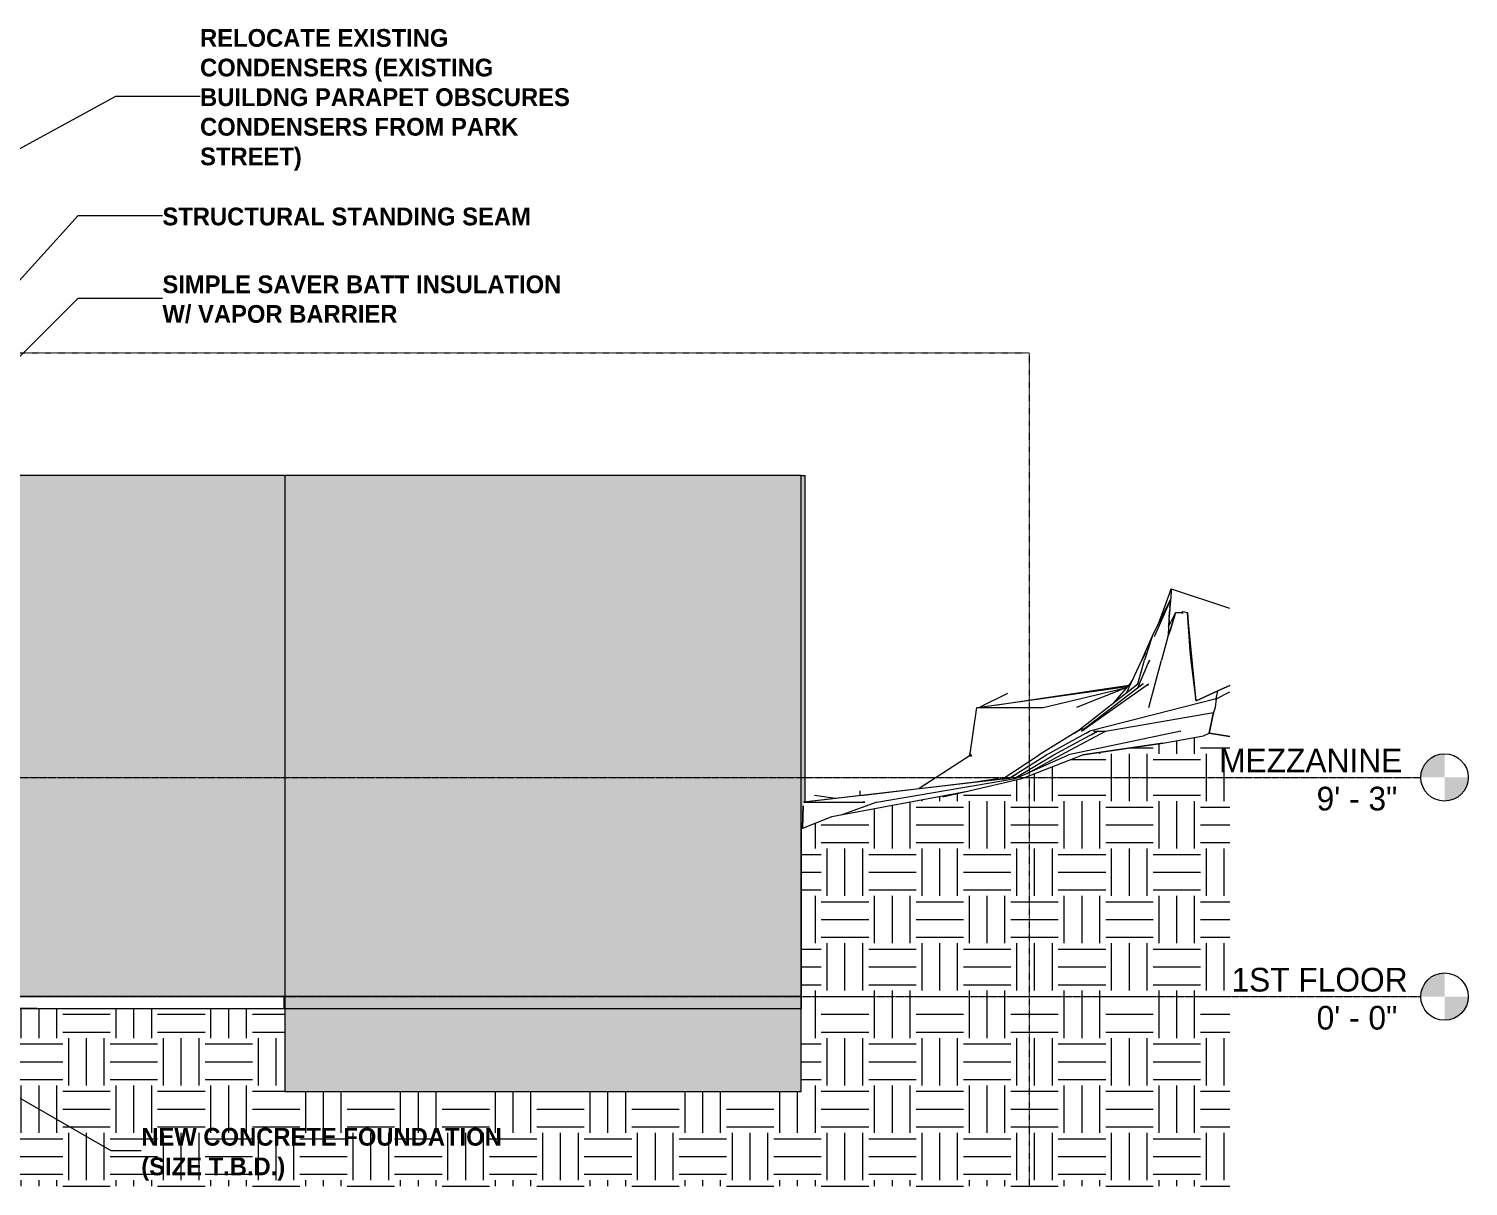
# Model space of a CAD drawing. Header units: inches. Extents: x 1352 to 6578, y -201 to 490.
# Drawn here: x 5849 to 6578, y -96 to 490 of the extents above; entities that cross this region are included whole.
import ezdxf

# ---------------------------------------------------------------- set-up
doc = ezdxf.new("R2010")
doc.units = ezdxf.units.IN
doc.header["$MEASUREMENT"] = 0
doc.linetypes.add('Aligning Line 1_8_', pattern=[0.25, 0.125, -0.125])
doc.linetypes.add('Grid Line 1_2_', pattern=[0.875, 0.5, -0.125, 0.125, -0.125])
for name, color, linetype, lineweight in [('A-FLOR-LEVL', 51, 'Continuous', 9), ('A-ROOF', 132, 'Continuous', 13), ('A-WALL', 113, 'Continuous', 13), ('A-WALL-PATT', 111, 'Continuous', 13), ('C-BLDG-PADS', 91, 'Continuous', 13), ('C-TOPO', 7, 'Continuous', 9), ('G-ANNO-SYMB', 111, 'Aligning Line 1_8_', 9), ('G-ANNO-TEXT', 231, 'Continuous', 9)]:
    doc.layers.add(name, color=color, linetype=linetype, lineweight=lineweight)
doc.styles.add('Century Gothic', font='', dxfattribs={"height": 12})
doc.styles.add('Century Gothic_B', font='', dxfattribs={"height": 9})
doc.styles.get('Century Gothic').set_extended_font_data('Century Gothic')
doc.styles.get('Century Gothic_B').set_extended_font_data('Century Gothic', bold=True)
pattern_1 = [(0, (5530.637, 126), (24, 24), [24, -24]), (0, (5530.637, 135), (24, 24), [24, -24]), (0, (5530.637, 144), (24, 24), [24, -24]), (90, (5533.637, 147), (-24, 24), [24, -24]), (90, (5542.637, 147), (-24, 24), [24, -24]), (90, (5551.637, 147), (-24, 24), [24, -24])]

# ---------------------------------------------------------------- blocks, each defined once
blk = doc.blocks.new('Walls 1 - Walls 1-1277454-BUILDING SECTION - NORTH_SOUTH - LOOKING EAST AT MEZZANINE')
at = {"layer": 'A-ROOF', "lineweight": 9}
h = blk.add_hatch(color=161, dxfattribs=at)
h.paths.add_polyline_path([(-10642.53, -48), (-10381.17, -48), (-10381.17, 264), (-10642.53, 264), (-10642.53, -47.42)], flags=0)
h.paths.add_polyline_path([(-11916.7, -48), (-11916.7, 264), (-12017.79, 264), (-12017.79, -48)], flags=0)
h = blk.add_hatch(color=254, dxfattribs=at)
h.paths.add_polyline_path([(-11844.01, 0), (-11842.92, 0), (-11842.92, 102), (-11840.92, 102), (-11840.92, 98), (-11840.67, 98), (-11840.64, 139.44), (-11840.57, 139.63), (-11840.35, 139.85), (-11840.29, 139.9), (-11840.11, 139.97), (-11839.72, 140), (-11790.15, 140), (-11790.15, 264), (-11916.7, 264), (-11916.7, 0), (-11874.09, 0)], flags=0)
h.paths.add_polyline_path([(-11839.17, 98), (-11837.67, 98), (-11837.67, 103), (-11839.17, 103), (-11839.17, 98.22)], flags=0)
h.paths.add_polyline_path([(-11836.17, 98), (-11823.65, 98), (-11823.65, 103), (-11836.17, 103), (-11836.17, 98.22)], flags=0)
h.paths.add_polyline_path([(-11822.65, 98), (-11790.15, 98), (-11790.15, 103), (-11822.65, 103), (-11822.65, 98.22)], flags=0)
h.paths.add_polyline_path([(-11822.29, 104), (-11790.15, 104), (-11790.15, 108), (-11822.65, 108), (-11822.65, 104)], flags=0)
h.paths.add_polyline_path([(-11836.17, 104), (-11823.65, 104), (-11823.65, 108), (-11836.17, 108), (-11836.17, 105.16)], flags=0)
h.paths.add_polyline_path([(-11838.58, 104), (-11837.67, 104), (-11837.67, 108), (-11839.17, 108), (-11839.17, 104)], flags=0)
h.paths.add_polyline_path([(-11839.17, 109), (-11837.67, 109), (-11837.67, 113), (-11839.17, 113), (-11839.17, 112.1)], flags=0)
h.paths.add_polyline_path([(-11836.17, 109), (-11823.65, 109), (-11823.65, 113), (-11836.17, 113), (-11836.17, 112.1)], flags=0)
h.paths.add_polyline_path([(-11807.81, 109), (-11790.15, 109), (-11790.15, 113), (-11822.65, 113), (-11822.65, 109), (-11815.05, 109)], flags=0)
h.paths.add_polyline_path([(-11790.15, 114), (-11790.15, 118), (-11822.65, 118), (-11822.65, 114), (-11793.33, 114)], flags=0)
h.paths.add_polyline_path([(-11836.17, 114), (-11823.65, 114), (-11823.65, 118), (-11836.17, 118), (-11836.17, 115.57)], flags=0)
h.paths.add_polyline_path([(-11839.17, 114), (-11837.67, 114), (-11837.67, 118), (-11839.17, 118), (-11839.17, 115.57)], flags=0)
h.paths.add_polyline_path([(-11829.53, 119), (-11823.65, 119.04), (-11823.65, 123), (-11836.17, 123), (-11836.17, 119), (-11833.15, 119)], flags=0)
h.paths.add_polyline_path([(-11822.65, 119), (-11790.15, 119.04), (-11790.15, 123), (-11822.65, 123), (-11822.65, 119.04)], flags=0)
h.paths.add_polyline_path([(-11839.17, 119), (-11837.67, 119.04), (-11837.67, 123), (-11839.17, 123), (-11839.17, 119.04)], flags=0)
h.paths.add_polyline_path([(-11839.17, 124), (-11837.67, 124), (-11837.67, 128), (-11839.17, 128), (-11839.17, 125.98)], flags=0)
h.paths.add_polyline_path([(-11822.65, 124), (-11790.15, 124), (-11790.15, 128), (-11822.65, 128), (-11822.65, 125.98)], flags=0)
h.paths.add_polyline_path([(-11823.65, 124), (-11823.65, 128), (-11836.17, 128), (-11836.17, 124), (-11829.53, 124)], flags=0)
h.paths.add_polyline_path([(-11815.05, 129), (-11790.15, 129), (-11790.15, 132.5), (-11822.65, 132.5), (-11822.65, 129), (-11822.29, 129)], flags=0)
h.paths.add_polyline_path([(-11829.53, 129), (-11823.65, 129), (-11823.65, 132.5), (-11836.17, 132.5), (-11836.17, 129)], flags=0)
h.paths.add_polyline_path([(-11839.17, 129), (-11837.67, 129), (-11837.7, 133), (-11839.17, 133), (-11839.17, 129.45)], flags=0)
h.paths.add_polyline_path([(-11836.92, 134), (-11823.65, 134), (-11823.65, 138.5), (-11839.17, 138.5), (-11839.17, 134), (-11837.11, 134)], flags=0)
h.paths.add_polyline_path([(-11822.65, 134), (-11790.15, 134), (-11790.15, 138.5), (-11822.65, 138.5), (-11822.65, 136.39)], flags=0)
for points in [[(-10642.53, -48), (-10642.53, -48), (-10642.53, 264), (-10642.99, 264), (-10642.99, -6), (-10642.53, -6.01), (-10642.53, -47.42)], [(-10381.17, -48), (-10381.17, 84.98), (-10380.52, 85.23), (-10379.98, 98.24), (-10379.9, 98.4), (-10379.67, 98.46), (-10379.63, 98.53), (-10379.19, 98.58), (-10379.19, 264), (-10381.17, 264), (-10381.17, -48)]]:
    blk.add_hatch(color=254, dxfattribs=at).paths.add_polyline_path(points, flags=0)
h = blk.add_hatch(color=254, dxfattribs=at)
h.paths.add_polyline_path([(-11323.4, 0), (-11264.9, 0), (-11264.9, 84), (-11324.4, 84), (-11324.4, 83), (-11323.4, 83), (-11323.4, 14.97)], flags=0)
h.paths.add_polyline_path([(-11259.65, 96), (-11259.65, 101), (-11260.27, 101), (-11260.27, 96)], flags=0)
for p, q in [((-11916.7, 264), (-12017.79, 264)), ((-11916.7, -48), (-11916.7, 264)), ((-10381.17, 264), (-10642.53, 264)), ((-10642.53, 264), (-10642.53, -48)), ((-10381.17, -48), (-10381.17, 264)), ((-12017.79, -48), (-11916.7, -48)), ((-10642.53, -48), (-10381.17, -48))]:
    blk.add_line(p, q, dxfattribs=at)
at = {"layer": 'A-ROOF', "color": 8, "lineweight": 9}
for p, q in [((-11916.7, 264), (-11774.15, 264)), ((-11774.15, 219.06), (-11774.15, 264)), ((-10643.01, 264), (-10642.53, 264)), ((-10381.17, 264), (-10379.19, 264)), ((-10379.19, 98.58), (-10379.19, 264))]:
    blk.add_line(p, q, dxfattribs=at)
blk = doc.blocks.new('Level - Level Head - Circle-50818-BUILDING SECTION - NORTH_SOUTH - LOOKING EAST AT MEZZANINE')
at = {"layer": 'A-FLOR-LEVL'}
h = blk.add_hatch(color=256, dxfattribs=at)
edge = h.paths.add_edge_path(flags=0)
edge.add_line((-10055.43, 0), (-10067.43, 0))
edge.add_arc((-10055.43, 0), 12, 90, 180, ccw=False)
edge.add_line((-10055.43, 12), (-10055.43, 0))
h = blk.add_hatch(color=256, dxfattribs=at)
edge = h.paths.add_edge_path(flags=0)
edge.add_line((-10055.43, -12), (-10055.43, 0))
edge.add_line((-10055.43, 0), (-10043.43, 0))
edge.add_arc((-10055.43, 0), 12, 270, 360, ccw=False)
blk.add_circle((-10055.43, 0), 12, dxfattribs=at)

msp = doc.modelspace()

# ---------------------------------------------------------------- hatches: boundary and pattern name
at = {"layer": 'A-WALL-PATT', "lineweight": 9}
h = msp.add_hatch(dxfattribs=at)
h.set_pattern_fill('FP_25', color=9, style=0, pattern_type=2)
h.set_pattern_definition([(0, (4831.458, 0), (0, 8), []), (90, (4831.458, 0), (-8, 8), [8, -8])])
h.paths.add_polyline_path([(4846.21744, -6.00628), (4846.21744, -6), (4835.51452, -6.00628)], flags=0)
h.paths.add_polyline_path([(5067.21852, 0), (5200.70768, 0), (5200.70768, 111), (5244.90253, 111), (5244.90253, 150.875), (5245.71503, 150.875), (5245.71503, 151.875), (5268.59003, 151.875), (5268.59003, 150.875), (5269.40253, 150.875), (5269.40253, 145.25), (5270.40253, 145.21593), (5270.40253, 143.25), (5269.40253, 143.25), (5269.40253, 141.75), (5270.40253, 141.71651), (5270.40253, 141.25), (5269.40253, 141.25), (5269.40253, 130.25), (5270.40253, 130.21593), (5270.40253, 128.25), (5269.40253, 128.25), (5269.40253, 111), (5316.90253, 111), (5316.90253, 150.875), (5317.71503, 150.875), (5317.71503, 151.875), (5340.59003, 151.875), (5340.59003, 150.875), (5341.40253, 150.875), (5341.40253, 145.25), (5342.40253, 145.21593), (5342.36702, 143.25), (5341.40253, 143.25), (5341.40253, 141.75), (5342.40253, 141.71651), (5342.36702, 141.25), (5341.40253, 141.25), (5341.40253, 130.25), (5342.40253, 130.21593), (5342.36702, 128.25), (5341.40253, 128.25), (5341.40253, 111), (5361.33268, 111), (5361.33268, 101), (5361.95768, 101), (5361.95768, 114.66399), (5363.95768, 114.66399), (5363.95768, 149.45455), (5365.95768, 149.45455), (5365.95768, 112.45455), (5397.95768, 112.45455), (5397.95768, 149.45455), (5399.95768, 149.45455), (5399.95768, 114.66399), (5401.95768, 114.66399), (5401.95768, 111), (5471.45768, 111), (5471.45768, 194), (5472.45768, 194), (5472.45768, 208.85607), (5451.32582, 208.92179), (5451.31792, 209.0404), (5210.32673, 204.01975), (5210.29933, 203.95912), (4865.98203, 188.72539), (4865.68815, 202.29869), (4865.68815, 0), (5000.82131, 0)], flags=0)
h.paths.add_polyline_path([(5626.82489, 0), (5640.70768, 0), (5640.70768, 83), (5641.70768, 83), (5641.70768, 96), (5785.22721, 96), (5785.22721, 207.88337), (5626.82489, 208.37599), (5626.82489, 14.96594)], flags=0)
h.paths.add_polyline_path([(5853.67095, 0), (5978.60867, 0), (5978.59522, 264), (5551.45768, 264), (5551.45768, 242.58785), (5552.45768, 242.56869), (5552.45768, 241.46285), (5551.45768, 241.46285), (5551.45768, 240.03459), (5552.45768, 240.01586), (5552.45768, 239.67237), (5551.45768, 239.67237), (5551.45768, 237.63489), (5553.45768, 237.63489), (5553.45768, 233.77322), (5805.20768, 239.01801), (5805.20768, 0), (5836.33268, 0)], flags=0)
h.paths.add_polyline_path([(4842.68433, 0), (4846.21744, 0), (4846.21744, 90), (4842.68433, 90), (4842.68433, 1.08944)], flags=0)
h.paths.add_polyline_path([(5356.70768, 84), (5356.70768, 96), (5361.33268, 96), (5361.33268, 98.25), (5297.20768, 98.25), (5297.20768, 84), (5298.92252, 84)], flags=0)
h.paths.add_polyline_path([(5401.95768, 96), (5574.32489, 96), (5574.32489, 98.25), (5401.95768, 98.22494)], flags=0)
h.paths.add_polyline_path([(4835.51452, 98), (4835.93433, 98), (4835.93433, 103), (4831.45768, 103), (4831.45768, 98)], flags=0)
h.paths.add_polyline_path([(4838.93433, 98), (4838.93433, 103), (4837.43433, 103), (4837.43433, 98)], flags=0)
h.paths.add_polyline_path([(4840.68433, 98), (4840.68433, 102), (4845.95768, 102), (4845.95768, 103), (4840.43433, 103), (4840.43433, 98)], flags=0)
h.paths.add_polyline_path([(4837.43433, 104), (4838.93433, 104), (4838.93433, 108), (4837.43433, 108), (4837.43433, 105.16319)], flags=0)
h.paths.add_polyline_path([(4835.51452, 104), (4835.93433, 104), (4835.93433, 108), (4831.45768, 108), (4831.45768, 104)], flags=0)
h.paths.add_polyline_path([(4840.94508, 104), (4845.95768, 104), (4845.95768, 108), (4840.43433, 108), (4840.43433, 104)], flags=0)
h.paths.add_polyline_path([(4845.95768, 109), (4845.95768, 113), (4840.43433, 113), (4840.43433, 109), (4842.75527, 109)], flags=0)
h.paths.add_polyline_path([(4838.93433, 109), (4838.93433, 113), (4837.43433, 113), (4837.43433, 109)], flags=0)
h.paths.add_polyline_path([(4835.93433, 109), (4835.93433, 113), (4831.45768, 113), (4831.45768, 109), (4835.51452, 109)], flags=0)
h.paths.add_polyline_path([(4831.89415, 114), (4835.93433, 114), (4835.93433, 118), (4831.45768, 118), (4831.45768, 114)], flags=0)
h.paths.add_polyline_path([(4840.43433, 114), (4845.95768, 114), (4845.95768, 118), (4840.43433, 118), (4840.43433, 115.57056)], flags=0)
h.paths.add_polyline_path([(4837.43433, 114), (4838.93433, 114), (4838.93433, 118), (4837.43433, 118), (4837.43433, 115.57056)], flags=0)
h.paths.add_polyline_path([(4842.75527, 119), (4845.95768, 119.03969), (4845.95768, 123), (4840.43433, 123), (4840.43433, 119)], flags=0)
h.paths.add_polyline_path([(4831.45768, 119), (4835.93433, 119.03969), (4835.93433, 123), (4831.45768, 123), (4831.45768, 119.03969)], flags=0)
h.paths.add_polyline_path([(4838.93433, 119), (4838.93433, 123), (4837.43433, 123), (4837.43433, 119)], flags=0)
h.paths.add_polyline_path([(4835.93433, 124), (4835.93433, 128), (4831.45768, 128), (4831.45768, 124), (4835.51452, 124)], flags=0)
h.paths.add_polyline_path([(4845.95768, 124), (4845.95768, 128), (4840.43433, 128), (4840.43433, 124), (4842.75527, 124)], flags=0)
h.paths.add_polyline_path([(4838.93433, 124), (4838.93433, 128), (4837.43433, 128), (4837.43433, 124)], flags=0)
h.paths.add_polyline_path([(4837.43433, 129), (4838.93433, 129), (4838.93433, 132.5), (4837.43433, 132.5), (4837.43433, 129.44706)], flags=0)
h.paths.add_polyline_path([(4835.51452, 129), (4835.93433, 129), (4835.93433, 132.5), (4831.45768, 132.5), (4831.45768, 129)], flags=0)
h.paths.add_polyline_path([(4841.84613, 129), (4845.95768, 129), (4845.95768, 133), (4844.15897, 133), (4844.1072, 132.875), (4843.98801, 132.71967), (4843.83268, 132.60048), (4843.65179, 132.52556), (4843.26356, 132.5), (4840.43433, 132.5), (4840.43433, 129)], flags=0)
h.paths.add_polyline_path([(4842.70768, 134), (4845.95768, 134), (4845.95768, 138.5), (4840.43433, 138.46346), (4840.43433, 134), (4842.39965, 134)], flags=0)
h.paths.add_polyline_path([(4836.68433, 134), (4838.93433, 134), (4838.93433, 138.5), (4831.45768, 138.5), (4831.45768, 134), (4836.49021, 134)], flags=0)
h.paths.add_polyline_path([(4839.68433, 140), (4846.21744, 140.03163), (4846.21744, 219.03905), (5200.14125, 226.41246), (5200.14125, 230.95696), (5202.14125, 230.95696), (5202.14125, 260.36696), (5205.12859, 260.36696), (5205.12859, 260.72696), (5240.93516, 260.72696), (5240.93516, 260.36696), (5243.9225, 260.36696), (5243.9225, 235.90993), (5244.9225, 235.89076), (5244.9225, 234.78493), (5243.9225, 234.78493), (5243.9225, 233.35667), (5244.9225, 233.33794), (5244.9225, 232.99445), (5243.9225, 232.99445), (5243.9225, 230.95696), (5245.9225, 230.95696), (5245.9225, 227.36623), (5353.9225, 229.61623), (5353.9225, 233.92065), (5355.9225, 233.92065), (5355.9225, 263.33065), (5358.90984, 263.33065), (5358.90984, 263.69065), (5394.71641, 263.69065), (5394.71641, 263.33065), (5397.70375, 263.33065), (5397.70375, 238.87362), (5398.70375, 238.85446), (5398.70375, 237.74862), (5397.70375, 237.74862), (5397.70375, 236.32036), (5398.70375, 236.30163), (5398.70375, 235.95814), (5397.70375, 235.95814), (5397.70375, 233.92065), (5399.70375, 233.92065), (5399.70375, 230.57001), (5518.49775, 233.04489), (5507.67643, 233.04489), (5507.67643, 237.63489), (5509.67643, 237.63489), (5509.67643, 264), (4831.45768, 264), (4831.45768, 140), (4839.03481, 140.00336), (4839.154, 140.07747), (4839.30933, 140.10216), (4839.53428, 140.05854)], flags=0)
h.paths.add_polyline_path([(4864.78385, 208.84906), (4865.56278, 208.84906), (4865.56089, 208.93976), (4861.20768, 208.84906), (4864.64158, 208.84906)], flags=0)
h.paths.add_polyline_path([(4865.58303, 208.94021), (5210.07594, 216.05776), (5210.0747, 216.11713), (4868.0979, 208.99261)], flags=0)
h.paths.add_polyline_path([(5785.22721, 221.98877), (5785.22721, 228.09947), (5785.09996, 228.09682), (5785.12209, 227.03455)], flags=0)
h.paths.add_polyline_path([(5794.58268, 228.28697), (5794.55645, 228.29383), (5794.57311, 228.28697)], flags=0)
at = {"layer": 'C-TOPO'}
h = msp.add_hatch(dxfattribs=at)
h.set_pattern_fill('FP_26', color=8, style=0, pattern_type=2)
h.set_pattern_definition(pattern_1)
h.paths.add_polyline_path([(6240.43756, -96.04606), (6447.07136, -96.04606), (6447.07084, 133.40175), (6444.19305, 132.10207), (6423.53329, 128.43038), (6382.99469, 122.40127), (6352.23019, 110.40127), (6324.60759, 104.06814), (6256.05254, 91.20293), (6240.43756, 84.97583), (6240.43756, -48)], flags=0)
h = msp.add_hatch(dxfattribs=at)
h.set_pattern_fill('FP_26', color=8, style=0, pattern_type=2)
h.set_pattern_definition(pattern_1)
h.paths.add_polyline_path([(6447.07136, -96.04606), (6457.44252, -96.04606), (6457.44252, 131.79585), (6447.07136, 133.40198), (6447.07136, 14.96594)], flags=0)
h = msp.add_hatch(dxfattribs=at)
h.set_pattern_fill('FP_26', color=8, style=0, pattern_type=2)
h.set_pattern_definition(pattern_1)
h.paths.add_polyline_path([(5979.07194, -96.04606), (5979.07193, -6.00004), (5836.33268, -6.00628), (5836.33268, -96.04606), (5978.59522, -96.04606)], flags=0)
h = msp.add_hatch(dxfattribs=at)
h.set_pattern_fill('FP_26', color=8, style=0, pattern_type=2)
h.set_pattern_definition(pattern_1)
h.paths.add_polyline_path([(6223.25992, -96.04606), (6240.43756, -96.04606), (6240.43515, -48), (5979.07194, -48), (5979.07351, -96.04606), (6172.90323, -96.04606)], flags=0)

# ---------------------------------------------------------------- linework, layer by layer
at = {"layer": 'A-FLOR-LEVL', "linetype": 'Grid Line 1_2_'}
for p, q in [((4644.59487, 111), (6554.16999, 111)), ((4507.10355, 0), (6554.16999, 0))]:
    msp.add_line(p, q, dxfattribs=at)
at = {"layer": 'A-WALL', "color": 8, "lineweight": 9}
msp.add_line((5978.60867, 264), (5551.45768, 264), dxfattribs=at)
at = {"layer": 'C-BLDG-PADS', "lineweight": 9}
for p, q in [((6240.43515, 0), (5805.20768, 0)), ((5979.07351, 0), (5979.07351, -6)), ((5979.07351, -6), (6240.43515, -6)), ((6240.43515, -6), (6240.43515, 0))]:
    msp.add_line(p, q, dxfattribs=at)
at = {"layer": 'C-BLDG-PADS', "color": 8, "lineweight": 9}
msp.add_line((5978.61175, 0), (5978.61175, -6), dxfattribs=at)
at = {"layer": 'C-TOPO', "color": 8}
for p, q in [((6421.33933, 188.73863), (6427.85502, 206.40127)), ((6427.46021, 205.33103), (6427.67924, 206.40127)), ((6427.85502, 206.40127), (6427.59208, 201.42412)), ((6427.85502, 206.40127), (6427.59208, 201.42412)), ((6427.66255, 205.52361), (6427.85502, 206.40127)), ((6427.85502, 206.40127), (6427.67924, 206.40127)), ((6427.85502, 206.40127), (6427.90263, 206.40127)), ((6427.90263, 206.40127), (6427.85502, 206.40127)), ((6457.44252, 196.61806), (6427.90263, 206.40127)), ((6418.21562, 182.40127), (6427.59208, 201.42412)), ((6419.26737, 182.40127), (6427.39579, 200.812)), ((6426.83702, 199.1479), (6427.39579, 200.812)), ((6427.10282, 196.91553), (6427.03471, 195.88188)), ((6427.10282, 196.91553), (6427.03471, 195.88188)), ((6427.10282, 196.91553), (6427.21488, 198.60777)), ((6427.21488, 198.60777), (6427.10282, 196.91553)), ((6427.39579, 200.812), (6427.21488, 198.60777)), ((6427.39579, 200.812), (6427.21488, 198.60777)), ((6427.39579, 200.812), (6427.4998, 201.1358)), ((6427.4998, 201.1358), (6427.39579, 200.812)), ((6427.41713, 200.90316), (6427.59208, 201.42412)), ((6427.59208, 201.42412), (6427.4998, 201.1358)), ((6427.4998, 201.1358), (6427.59208, 201.42412)), ((6426.51762, 187.34301), (6429.99955, 194.40127)), ((6426.71684, 190.57236), (6426.56156, 187.87427)), ((6426.56156, 187.87427), (6426.71684, 190.57236)), ((6426.71684, 190.57236), (6426.75126, 191.12582)), ((6426.71684, 190.57236), (6426.75126, 191.12582)), ((6426.75126, 191.12582), (6426.77616, 191.67601)), ((6426.75126, 191.12582), (6426.77616, 191.67601)), ((6426.80326, 192.28166), (6426.77616, 191.67601)), ((6426.80326, 192.28166), (6426.77616, 191.67601)), ((6426.80326, 192.28166), (6426.9373, 194.40127)), ((6426.9373, 194.40127), (6426.80326, 192.28166)), ((6427.03471, 195.88188), (6426.9373, 194.40127)), ((6426.9373, 194.40127), (6427.03471, 195.88188)), ((6427.20829, 185.34289), (6429.99955, 194.40127)), ((6429.99955, 194.40127), (6427.20829, 185.34289)), ((6430.23173, 194.40127), (6429.99955, 194.40127)), ((6433.09184, 194.40127), (6430.23173, 194.40127)), ((6433.09184, 194.40127), (6433.9019, 194.40127)), ((6433.19215, 194.40127), (6433.75175, 194.99304)), ((6433.40092, 194.40127), (6433.75175, 194.99304)), ((6433.40092, 194.40127), (6433.75175, 194.99304)), ((6433.70662, 194.40127), (6433.9019, 194.40127)), ((6433.75175, 194.99304), (6436.00468, 194.60454)), ((6433.75175, 194.99304), (6436.00468, 194.60454)), ((6437.33256, 175.00521), (6436.00468, 194.60454)), ((6436.00468, 194.60454), (6437.33256, 175.00521)), ((6440.52592, 149.8139), (6436.00468, 194.60454)), ((6413.00736, 170.40127), (6418.21562, 182.40127)), ((6418.21562, 182.40127), (6414.25248, 170.40127)), ((6418.01023, 181.72214), (6418.21562, 182.40127)), ((6419.26737, 182.40127), (6419.62399, 183.11739)), ((6426.3162, 182.82137), (6422.9683, 170.40127)), ((6426.51762, 187.34301), (6426.3162, 182.82137)), ((6426.51762, 187.34301), (6426.3162, 182.82137)), ((6426.3162, 182.82137), (6427.20829, 185.34289)), ((6427.20829, 185.34289), (6426.3162, 182.82137)), ((6426.51762, 187.34301), (6426.56156, 187.87427)), ((6426.56156, 187.87427), (6426.51762, 187.34301)), ((6426.51762, 187.34301), (6426.60716, 187.4377)), ((6426.51762, 187.34301), (6426.60685, 187.43451)), ((6426.5608, 187.22733), (6426.51762, 187.34301)), ((6437.76542, 171.58667), (6437.33256, 175.00521)), ((6437.76542, 171.58667), (6437.33256, 175.00521)), ((6405.16682, 153.85468), (6413.00736, 170.40127)), ((6410.71141, 156.12756), (6416.74272, 170.40127)), ((6410.95732, 158.40127), (6414.25248, 170.40127)), ((6413.00736, 170.40127), (6414.94679, 174.20832)), ((6414.11672, 172.62215), (6413.00736, 170.40127)), ((6416.74272, 170.40127), (6416.09961, 168.65796)), ((6416.53471, 146.40127), (6422.9683, 170.40127)), ((6440.52592, 149.8139), (6437.76542, 171.58667)), ((6440.52592, 149.8139), (6437.76542, 171.58667)), ((6408.44793, 160.77909), (6406.88139, 158.40127)), ((6329.68046, 146.40127), (6405.66562, 156.97276)), ((6344.95412, 153.48716), (6330.85177, 146.56423)), ((6338.60824, 147.64335), (6406.35545, 157.7833)), ((6363.06938, 146.40127), (6405.32642, 156.5742)), ((6405.32626, 156.57401), (6379.86894, 146.40127)), ((6380.39115, 134.40127), (6410.95732, 158.40127)), ((6413.67387, 158.40127), (6382.40385, 134.40127)), ((6382.40385, 134.40127), (6416.39115, 158.40127)), ((6406.88139, 158.40127), (6398.67124, 148.75446)), ((6410.86489, 158.28229), (6410.95732, 158.40127)), ((6410.95732, 158.40127), (6411.17156, 159.10968)), ((6413.67387, 158.40127), (6413.58158, 158.24467)), ((6416.03716, 157.5205), (6416.39115, 158.40127)), ((6440.52592, 149.8139), (6451.38041, 154.8713)), ((6451.38041, 154.8713), (6440.52592, 149.8139)), ((6450.49272, 150.86184), (6451.38041, 154.8713)), ((6450.49272, 150.86184), (6451.38041, 154.8713)), ((6450.49272, 150.86184), (6457.44252, 154.3029)), ((6451.38041, 154.8713), (6457.44252, 157.61682)), ((6457.44252, 157.61682), (6451.38041, 154.8713)), ((6325.82897, 121.90922), (6329.47099, 146.40127)), ((6329.47099, 146.40127), (6363.06938, 146.40127)), ((6362.86656, 146.33128), (6363.06938, 146.40127)), ((6363.06938, 146.40127), (6364.35339, 146.69274)), ((6380.28232, 146.55138), (6379.86894, 146.40127)), ((6450.49272, 150.86184), (6386.42924, 134.40127)), ((6440.52592, 149.8139), (6440.11246, 150.92159)), ((6450.06352, 146.34311), (6449.20219, 143.92738)), ((6450.06352, 146.34311), (6449.20219, 143.92738)), ((6450.49272, 150.86184), (6450.06352, 146.34311)), ((6450.49272, 150.86184), (6450.06352, 146.34311)), ((6450.13882, 150.76927), (6450.49272, 150.86184)), ((6450.49272, 150.86184), (6452.93583, 152.06461)), ((6394.47929, 134.40127), (6449.20219, 143.92738)), ((6449.20219, 143.92738), (6447.07084, 133.40198)), ((6447.07084, 133.40198), (6449.20219, 143.92738)), ((6448.66883, 143.68078), (6449.20219, 143.92738)), ((6380.39115, 134.40127), (6360.99149, 122.40127)), ((6364.69169, 122.40127), (6386.42924, 134.40127)), ((6368.39262, 122.40127), (6390.45463, 134.40127)), ((6372.09355, 122.40127), (6394.47929, 134.40127)), ((6432.6099, 134.40127), (6375.79447, 122.40127)), ((6378.86908, 133.42972), (6380.39115, 134.40127)), ((6380.39115, 134.40127), (6383.19021, 135.98236)), ((6383.94462, 135.16536), (6382.40385, 134.40127)), ((6384.80092, 133.44523), (6386.42924, 134.40127)), ((6386.60471, 134.44606), (6386.42924, 134.40127)), ((6387.22575, 132.56235), (6390.45463, 134.40127)), ((6388.44193, 134.40127), (6390.45463, 134.40127)), ((6390.45463, 134.40127), (6394.47929, 134.40127)), ((6394.59349, 134.40127), (6394.47929, 134.40127)), ((6394.47929, 134.40127), (6394.7121, 134.40127)), ((6423.533, 128.43038), (6444.19242, 132.10206)), ((6432.44409, 134.35307), (6432.6099, 134.40127)), ((6444.19242, 132.10206), (6447.07084, 133.40198)), ((6457.44252, 131.79578), (6447.07084, 133.40198)), ((6325.7603, 121.86471), (6326.29231, 125.0251)), ((6423.533, 128.43038), (6382.99418, 122.40127)), ((6326.58817, 122.40127), (6300.2629, 105.33949)), ((6326.58817, 122.40127), (6326.39997, 121.48711)), ((6342.79154, 110.40127), (6360.99149, 122.40127)), ((6345.55277, 110.40127), (6364.69169, 122.40127)), ((6348.314, 110.40127), (6368.39262, 122.40127)), ((6349.03251, 110.40127), (6375.79447, 122.40127)), ((6354.08988, 111.14254), (6382.99418, 122.40127)), ((6354.81911, 112.99596), (6372.09355, 122.40127)), ((6345.55277, 110.40127), (6241.70487, 98.40127)), ((6345.55277, 110.40127), (6241.94145, 98.52453)), ((6270.73694, 101.8253), (6342.79154, 110.40127)), ((6278.79106, 98.40127), (6349.03251, 110.40127)), ((6324.60771, 104.06816), (6352.23026, 110.40127)), ((6327.41246, 108.57084), (6340.03105, 110.40127)), ((6339.98382, 110.39004), (6340.03105, 110.40127)), ((6345.55277, 110.40127), (6342.36896, 110.03243)), ((6342.43103, 110.35066), (6342.79154, 110.40127)), ((6342.79154, 110.40127), (6344.61604, 111.56585)), ((6345.55277, 110.40127), (6342.98128, 110.10348)), ((6345.55277, 110.40127), (6349.28344, 112.59167)), ((6348.314, 110.40127), (6349.57364, 111.11866)), ((6352.23026, 110.40127), (6354.08988, 111.14254)), ((6256.05302, 91.20292), (6324.60771, 104.06816)), ((6270.37283, 101.78356), (6270.34985, 104.21349)), ((6270.37283, 101.78356), (6270.34985, 104.21349)), ((6312.15012, 101.23116), (6324.60771, 104.06816)), ((6241.08553, 85.23423), (6241.5611, 96.66858)), ((6241.08553, 85.23423), (6241.5611, 96.66858)), ((6241.5611, 96.66858), (6241.08553, 85.23423)), ((6241.97367, 98.40127), (6241.70487, 98.40127)), ((6241.93066, 98.42736), (6241.93925, 98.52096)), ((6241.93066, 98.42736), (6241.93925, 98.52096)), ((6241.93925, 98.52096), (6241.93066, 98.42736)), ((6241.97367, 98.40127), (6272.77421, 98.40127)), ((6257.72369, 100.33362), (6247.26214, 101.92774)), ((6278.79106, 98.40127), (6260.97696, 92.12706)), ((6272.77421, 98.40127), (6271.66795, 98.40127)), ((6240.43778, 84.97583), (6256.05302, 91.20292)), ((6240.43778, 84.97583), (6240.43778, 24.05846)), ((6240.43778, 84.97583), (6240.43778, 24.05846)), ((6240.43778, 24.05846), (6240.43778, -6.00628)), ((6240.43778, 24.05846), (6240.43778, -6.00628)), ((5853.67069, -6), (5836.3328, -6)), ((5853.67069, -6), (5979.07157, -6)), ((5979.07157, -6), (5979.07157, -6.00457)), ((5979.07157, -6), (5979.07157, -6.00457)), ((5979.07157, -6.00457), (5979.07157, -6.00628)), ((5979.07157, -6.00457), (5979.07157, -6.00628))]:
    msp.add_line(p, q, dxfattribs=at)
at = {"layer": 'C-TOPO'}
for p, q in [((6423.53329, 128.43038), (6444.19305, 132.10207)), ((6444.19305, 132.10207), (6447.07136, 133.40198)), ((6447.07136, 133.40198), (6457.44252, 131.79585)), ((6382.99469, 122.40127), (6423.53329, 128.43038)), ((6354.08979, 111.14253), (6382.99469, 122.40127)), ((6324.60789, 104.06821), (6352.23019, 110.40127)), ((6352.23019, 110.40127), (6354.08979, 111.14253)), ((6256.05254, 91.20293), (6324.60789, 104.06821)), ((6240.43756, 84.97583), (6256.05254, 91.20293)), ((5836.33268, -6), (5853.67095, -6)), ((5853.67095, -6), (5979.07194, -6))]:
    msp.add_line(p, q, dxfattribs=at)
at = {"layer": 'C-TOPO', "flags": 128}
for points in [[(6240.43756, -6.00628), (6240.43756, 24.05854), (6240.43756, 84.97583)], [(6240.43756, -6.00628), (6240.43756, 24.05854), (6240.43756, 84.97583)], [(5979.07194, -6.00628), (5979.07194, -6.00457), (5979.07194, -6)], [(5979.07194, -6.00628), (5979.07194, -6.00457), (5979.07194, -6)]]:
    msp.add_lwpolyline(points, dxfattribs=at)
at = {"layer": 'G-ANNO-SYMB'}
for p, q in [((4694.31177, 326.11531), (6355.86925, 326.11531)), ((6355.86925, 326.11531), (6355.86925, -96.04606))]:
    msp.add_line(p, q, dxfattribs=at)
at = {"layer": 'G-ANNO-TEXT'}
for p, q in [((5529.48518, 257.29021), (5893.57673, 456.03792)), ((5893.57673, 456.03792), (5936.14483, 456.03792)), ((5730.53851, 236.55257), (5874.51911, 395.61891)), ((5874.51911, 395.61891), (5917.08722, 395.61891)), ((5751.61424, 231.08513), (5874.51911, 353.7475)), ((5874.51911, 353.7475), (5917.08722, 353.7475)), ((5798.52922, -24.685), (5890.91946, -78.00271)), ((5890.91946, -78.00271), (5906.38566, -78.00271))]:
    msp.add_line(p, q, dxfattribs=at)

# ---------------------------------------------------------------- block references
at = {"layer": 'A-FLOR-LEVL'}
for p in [(16621.60307, 111), (16621.60307, 0)]:
    msp.add_blockref('Level - Level Head - Circle-50818-BUILDING SECTION - NORTH_SOUTH - LOOKING EAST AT MEZZANINE', p, dxfattribs=at)
at = {"layer": 'A-ROOF', "color": 8, "lineweight": 9}
msp.add_blockref('Walls 1 - Walls 1-1277454-BUILDING SECTION - NORTH_SOUTH - LOOKING EAST AT MEZZANINE', (16621.60307, 0), dxfattribs=at)

# ---------------------------------------------------------------- texts
at = {"layer": 'A-FLOR-LEVL', "char_height": 12, "attachment_point": 1, "style": 'Century Gothic'}
for s, insert, width in [('MEZZANINE', (6452.07334, 125.56299), 109.989), ('9\' - 3"', (6501.41721, 106.28882), 50.904), ('1ST FLOOR', (6458.30956, 14.56299), 102.414), ('0\' - 0"', (6501.41721, -4.71118), 50.904)]:
    msp.add_mtext(s, dxfattribs=dict(at, insert=insert, width=width))
at = {"layer": 'G-ANNO-TEXT', "char_height": 9, "attachment_point": 1, "style": 'Century Gothic_B'}
for s, insert, width in [('RELOCATE EXISTING', (5936.14483, 490.04973), 145.743), ('CONDENSERS (EXISTING', (5936.14483, 475.04973), 177.255), ('BUILDNG PARAPET OBSCURES', (5936.14483, 460.04973), 216.039), ('CONDENSERS FROM PARK', (5936.14483, 445.04973), 191.799), ('STREET)', (5936.14483, 430.04973), 52.116), ('STRUCTURAL STANDING SEAM', (5917.08722, 399.62127), 216.948), ('SIMPLE SAVER BATT INSULATION', (5917.08722, 365.25223), 231.189), ('W/ VAPOR BARRIER', (5917.08722, 350.25223), 143.016), ('NEW CONCRETE FOUNDATION', (5906.38566, -66.49799), 222.099), ('(SIZE T.B.D.)', (5906.38566, -81.49799), 83.325)]:
    msp.add_mtext(s, dxfattribs=dict(at, insert=insert, width=width))

doc.saveas('drawing.dxf')
